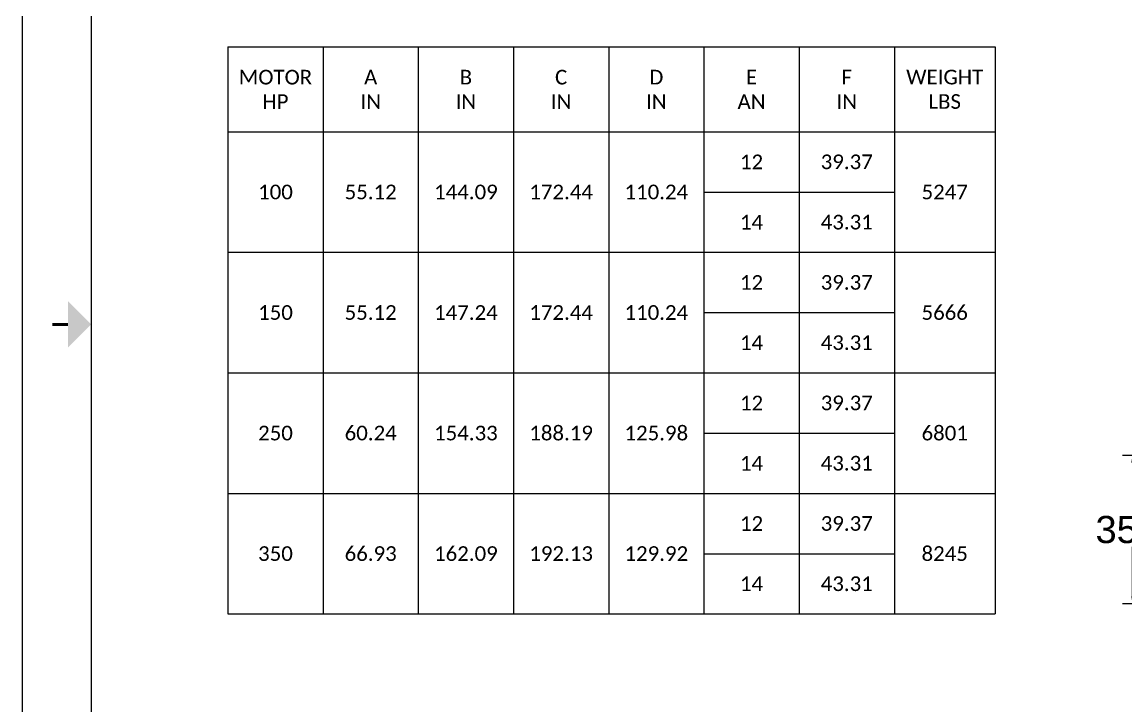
# Model space of a CAD drawing. Header units: inches. Extents: x 0 to 19814, y 0 to 15096.
# Drawn here: x 0 to 6693, y 5234 to 9382 of the extents above; entities that cross this region are included whole.
import ezdxf
from ezdxf.enums import TextEntityAlignment as Align

# ---------------------------------------------------------------- set-up
doc = ezdxf.new("R2010")
doc.units = ezdxf.units.IN
doc.header["$MEASUREMENT"] = 0
doc.layers.get('Defpoints').update_dxf_attribs({"lineweight": 5})
doc.layers.add('Title Block', color=7, linetype='Continuous', lineweight=5)
doc.styles.add('ACANSTS', font='romans.shx', dxfattribs={"height": 1})
doc.styles.add('Roman', font='arial.ttf')
doc.styles.get("Standard").update_dxf_attribs({"font": 'arial.ttf'})
doc.dimstyles.new('ISO-25', dxfattribs={"dimscale": 30, "dimtxt": 1.5, "dimasz": 1.5, "dimexe": 2, "dimexo": 2, "dimtad": 1, "dimtih": 1, "dimtoh": 1, "dimdec": 1, "dimlfac": 0.03937, "dimdsep": 46, "dimtxsty": 'Standard', "dimcen": 2.5, "dimclrd": 7, "dimclre": 7, "dimclrt": 7, "dimadec": 0, "dimazin": 0, "dimtfac": 1, "dimtdec": 1, "dimtmove": 0, "dimatfit": 3, "dimfxl": 1, "dimlwd": 5, "dimlwe": 5, "dimarcsym": 0})

# ---------------------------------------------------------------- blocks, each defined once
blk = doc.blocks.new('*T35')
at = {"linetype": 'ByBlock', "lineweight": -2, "transparency": 16777216}
for p, q in [((0, 0), (4652, 0)), ((0, 0), (0, -3439.8)), ((577.3, 0), (577.3, -3439.8)), ((1154.7, 0), (1154.7, -3439.8)), ((1732, 0), (1732, -3439.8)), ((2309.3, 0), (2309.3, -3439.8)), ((2886.7, 0), (2886.7, -880.3)), ((3464, 0), (3464, -3439.8)), ((4041.3, 0), (4041.3, -3439.8)), ((4652, 0), (4652, -3439.8)), ((0, -514.6), (4652, -514.6)), ((2886.7, -880.3), (4041.3, -880.3)), ((0, -1245.9), (4652, -1245.9)), ((2886.7, -1245.9), (2886.7, -1611.6)), ((2886.7, -1611.6), (4041.3, -1611.6)), ((0, -1977.2), (4652, -1977.2)), ((2886.7, -1977.2), (2886.7, -2342.9)), ((2886.7, -2342.9), (4041.3, -2342.9)), ((0, -2708.5), (4652, -2708.5)), ((2886.7, -2708.5), (2886.7, -3074.2)), ((2886.7, -3074.2), (4041.3, -3074.2)), ((0, -3439.8), (4652, -3439.8))]:
    blk.add_line(p, q, dxfattribs=at)
at = {"color": 0, "linetype": 'ByBlock', "lineweight": -2, "transparency": 16777216}
for p, q in [((2886.7, -880.3), (2886.7, -1245.9)), ((2886.7, -1611.6), (2886.7, -1977.2)), ((2886.7, -2342.9), (2886.7, -2708.5)), ((2886.7, -3074.2), (2886.7, -3439.8))]:
    blk.add_line(p, q, dxfattribs=at)
at = {"color": 0, "linetype": 'Continuous', "lineweight": 5, "transparency": 16777216, "char_height": 88.889, "attachment_point": 5}
for s, insert, width in [('{\\fCalibri|b0|i0|c0;MOTOR^JHP^J', (288.7, -257.3), 481.333), ('{\\fCalibri|b0|i0|c0;A ^M^JIN^J', (866, -257.3), 481.333), ('{\\fCalibri|b0|i0|c0;B ^M^JIN^J', (1443.3, -257.3), 481.333), ('{\\fCalibri|b0|i0|c0;C ^M^JIN^J', (2020.7, -257.3), 481.333), ('{\\fCalibri|b0|i0|c0;D ^M^JIN^J', (2598, -257.3), 481.333), ('{\\fCalibri|b0|i0|c0;E ^M^JAN^J', (3175.3, -257.3), 481.333), ('{\\fCalibri|b0|i0|c0;F^M^JIN^J', (3752.7, -257.3), 481.333), ('{\\fCalibri|b0|i0|c0;WEIGHT^M^JLBS^J', (4346.7, -257.3), 514.667), ('{\\fCalibri|b0|i0|c0;12^M^J', (3175.3, -697.4), 481.333), ('{\\fCalibri|b0|i0|c0;39.37^M^J', (3752.7, -697.4), 481.333), ('{\\fCalibri|b0|i0|c0;100 ^M^J', (288.7, -880.3), 481.333), ('{\\fCalibri|b0|i0|c0;55.12^M^J', (866, -880.3), 481.333), ('{\\fCalibri|b0|i0|c0;144.09^M^J', (1443.3, -880.3), 481.333), ('{\\fCalibri|b0|i0|c0;172.44^M^J', (2020.7, -880.3), 481.333), ('{\\fCalibri|b0|i0|c0;110.24^M^J', (2598, -880.3), 481.333), ('{\\fCalibri|b0|i0|c0;5247^M^J', (4346.7, -880.3), 514.667), ('{\\fCalibri|b0|i0|c0;14^M^J', (3175.3, -1063.1), 481.333), ('{\\fCalibri|b0|i0|c0;43.31^M^J', (3752.7, -1063.1), 481.333), ('{\\fCalibri|b0|i0|c0;12^M^J', (3175.3, -1428.8), 481.333), ('{\\fCalibri|b0|i0|c0;39.37^M^J', (3752.7, -1428.8), 481.333), ('{\\fCalibri|b0|i0|c0;150^J', (288.7, -1611.6), 481.333), ('{\\fCalibri|b0|i0|c0;55.12^M^J', (866, -1611.6), 481.333), ('{\\fCalibri|b0|i0|c0;147.24^M^J', (1443.3, -1611.6), 481.333), ('{\\fCalibri|b0|i0|c0;172.44^M^J', (2020.7, -1611.6), 481.333), ('{\\fCalibri|b0|i0|c0;110.24^M^J', (2598, -1611.6), 481.333), ('{\\fCalibri|b0|i0|c0;5666^M^J', (4346.7, -1611.6), 514.667), ('{\\fCalibri|b0|i0|c0;14^M^J', (3175.3, -1794.4), 481.333), ('{\\fCalibri|b0|i0|c0;43.31^M^J', (3752.7, -1794.4), 481.333), ('{\\fCalibri|b0|i0|c0;12^M^J', (3175.3, -2160.1), 481.333), ('{\\fCalibri|b0|i0|c0;39.37^M^J', (3752.7, -2160.1), 481.333), ('{\\fCalibri|b0|i0|c0;250 ^J', (288.7, -2342.9), 481.333), ('{\\fCalibri|b0|i0|c0;60.24^M^J', (866, -2342.9), 481.333), ('{\\fCalibri|b0|i0|c0;154.33^M^J', (1443.3, -2342.9), 481.333), ('{\\fCalibri|b0|i0|c0;188.19^M^J', (2020.7, -2342.9), 481.333), ('{\\fCalibri|b0|i0|c0;125.98^M^J', (2598, -2342.9), 481.333), ('{\\fCalibri|b0|i0|c0;6801^M^J', (4346.7, -2342.9), 514.667), ('{\\fCalibri|b0|i0|c0;14^M^J', (3175.3, -2525.7), 481.333), ('{\\fCalibri|b0|i0|c0;43.31^M^J', (3752.7, -2525.7), 481.333), ('{\\fCalibri|b0|i0|c0;12^M^J', (3175.3, -2891.4), 481.333), ('{\\fCalibri|b0|i0|c0;39.37^M^J', (3752.7, -2891.4), 481.333), ('{\\fCalibri|b0|i0|c0;350^J', (288.7, -3074.2), 481.333), ('{\\fCalibri|b0|i0|c0;66.93^M^J', (866, -3074.2), 481.333), ('{\\fCalibri|b0|i0|c0;162.09^M^J', (1443.3, -3074.2), 481.333), ('{\\fCalibri|b0|i0|c0;192.13^M^J', (2020.7, -3074.2), 481.333), ('{\\fCalibri|b0|i0|c0;129.92^M^J', (2598, -3074.2), 481.333), ('{\\fCalibri|b0|i0|c0;8245^M^J', (4346.7, -3074.2), 514.667), ('{\\fCalibri|b0|i0|c0;14^M^J', (3175.3, -3257), 481.333), ('{\\fCalibri|b0|i0|c0;43.31^M^J', (3752.7, -3257), 481.333)]:
    blk.add_mtext(s, dxfattribs=dict(at, insert=insert, width=width))
blk = doc.blocks.new('*D43')
at = {"color": 7, "linetype": 'Continuous', "lineweight": 5, "transparency": 16777216}
for p, q in [((7006.5, 6753.6), (6673.4, 6753.6)), ((6733.4, 6708.6), (6733.4, 6405.9)), ((6733.4, 5898.6), (6733.4, 6199.8)), ((7006.5, 5853.6), (6673.4, 5853.6))]:
    blk.add_line(p, q, dxfattribs=at)
at = {"color": 7, "transparency": 16777216}
for points in [[(6725.9, 6708.6), (6740.9, 6708.6), (6733.4, 6753.6)], [(6725.9, 5898.6), (6740.9, 5898.6), (6733.4, 5853.6)]]:
    blk.add_solid(points, dxfattribs=at)
at = {"layer": 'Defpoints', "color": 0, "transparency": 16777216}
for p in [(7066.5, 6753.6), (6733.4, 5853.6), (7066.5, 5853.6)]:
    blk.add_point(p, dxfattribs=at)
at = {"color": 7, "lineweight": 5, "transparency": 16777216, "insert": (6733.4, 6302.8), "char_height": 165, "attachment_point": 5, "style": 'Roman'}
blk.add_mtext('35.4', dxfattribs=at)
blk = doc.blocks.new('LONE STAR BLOWER TITLE BLOCK (SIZE A)')
at = {"layer": 'Title Block', "lineweight": 15}
for p, q in [((0, 18), (0, 0)), ((0.5, 17.5), (0.5, 0.5))]:
    blk.add_line(p, q, dxfattribs=at)
at = {"layer": 'Title Block', "lineweight": 15, "const_width": 0.0225}
blk.add_lwpolyline([(0.2188, 9), (0.3312, 9)], dxfattribs=at)
at = {"layer": 'Title Block', "lineweight": 15}
blk.add_solid([(0.3312, 8.8312), (0.3312, 9.1688), (0.5, 9)], dxfattribs=at)
at = {"layer": 'Title Block', "lineweight": 15, "style": 'ACANSTS'}
for tag, p, height in [('DRAWN_BY', (14.7817, 2.2896), 0.135), ('DRAWN_DATE', (15.8526, 2.3021), 0.135), ('DRAWING_SUBTITLE', (17.7236, 1.9768), 0.2025), ('CHECKED_BY', (14.804, 1.9438), 0.135), ('CHECK_DATE', (15.8339, 1.9487), 0.135), ('ENGINEER', (14.7979, 1.6123), 0.135), ('ENG_DATE', (15.8249, 1.6112), 0.135), ('DRAWING_SUBTITLE', (17.7211, 1.5494), 0.2025), ('MANUFACTURING', (14.7936, 1.2748), 0.135), ('MFG_DATE', (15.826, 1.2778), 0.135), ('CONTROL', (14.7936, 0.9373), 0.135), ('CONTROL_DATE', (15.826, 0.9403), 0.135), ('CAGE_CODE', (17.9275, 0.9163), 0.135), ('MODEL_FILE_NAME', (9.0607, 0.6111), 0.135), ('APPROVED_BY', (14.7823, 0.5726), 0.135), ('APPROVAL_DATE', (15.8177, 0.5698), 0.135)]:
    blk.add_attdef(tag, p, '', height=height, dxfattribs=at)
at = {"layer": 'Title Block', "lineweight": 15, "style": 'Roman', "flags": 8}
for tag, height, p in [('DWG_NUMBER', 0.2812, (19.0664, 1.1474)), ('SCALE', 0.135, (18.1035, 0.7041)), ('SHEETNUMBER', 0.135, (21.2556, 0.7041)), ('TOTA_SHEETS', 0.135, (21.8939, 0.7016))]:
    blk.add_attdef(tag, text='', height=height, dxfattribs=at).set_placement(p, align=Align.TOP_LEFT)
at = {"layer": 'Title Block', "lineweight": 15, "style": 'ACANSTS'}
blk.add_attdef('REVISION', text='', height=0.135, dxfattribs=at).set_placement((22.8495, 0.8933), align=Align.CENTER)

msp = doc.modelspace()

# ---------------------------------------------------------------- block references
at = {"xscale": 838.6783455950789, "yscale": 838.6783455950789, "zscale": 838.6783455950789}
msp.add_blockref('LONE STAR BLOWER TITLE BLOCK (SIZE A)', (0.07, 0.02), dxfattribs=at)
msp.add_blockref('*T35', (1247.92, 9231.43))

# ---------------------------------------------------------------- dimensions: what is measured, and where the dimension line sits
at = {"color": 7, "lineweight": 5}
dim = msp.add_linear_dim(base=(6733.38, 5853.63), p1=(7066.49, 6753.63), p2=(7066.49, 5853.63), angle=90, text='35.4', dimstyle='ISO-25', override={"dimtxt": 5.5, "dimpost": '\\X', "dimtxsty": 'Roman', "dimtofl": 1, "dimtmove": 1}, dxfattribs=at)
dim.commit()
dim.dimension.update_dxf_attribs({"geometry": '*D43', "text_midpoint": (6733.38, 6302.82), "dimtype": 160})

doc.saveas('drawing.dxf')
